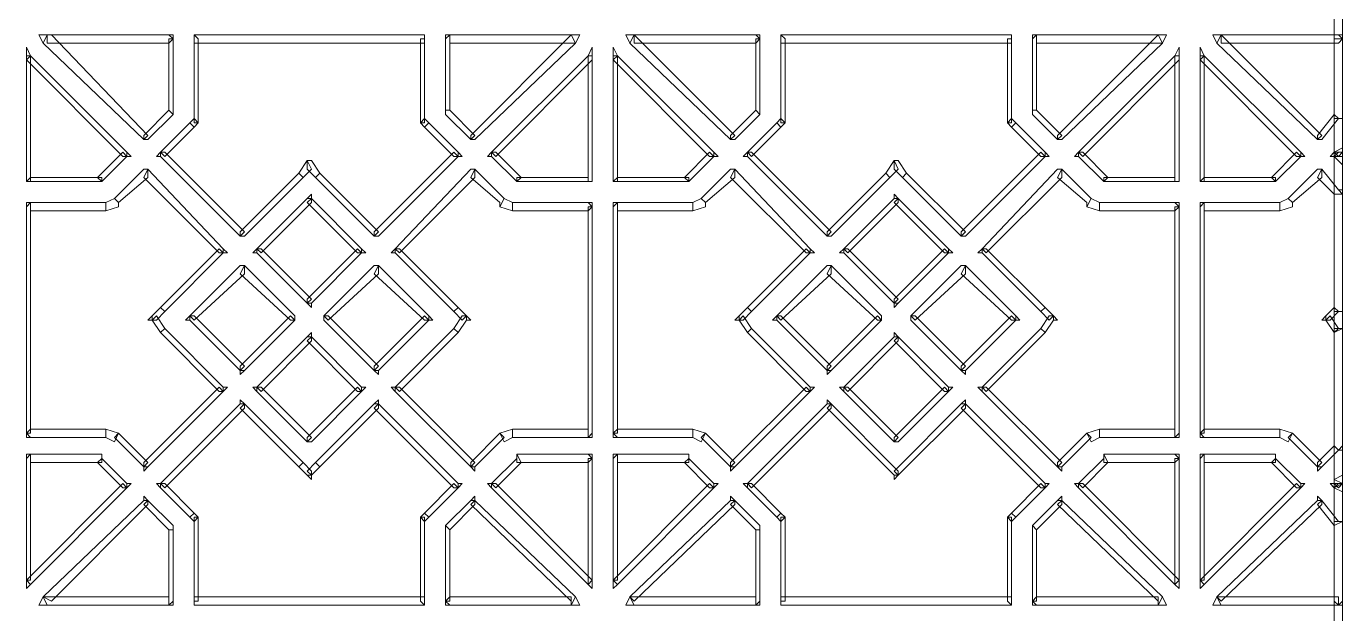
# Model space of a CAD drawing. Extents: x -66030 to 95157, y -13132 to 45879.
# Drawn here: x 79899 to 81125, y 40374 to 40921 of the extents above; entities that cross this region are included whole.
import ezdxf

# ---------------------------------------------------------------- set-up
doc = ezdxf.new("R2010")
doc.units = 0
doc.header["$LTSCALE"] = 100
doc.header["$MEASUREMENT"] = 0
doc.layers.get('0').update_dxf_attribs({"linetype": 'CONTINUOUS'})

msp = doc.modelspace()

# ---------------------------------------------------------------- linework, layer by layer
at = {"lineweight": 0}
for points in [[(81121.1, 43670.4), (81117.2, 43670.4), (81117.2, 39319.2), (81125, 39319.2), (81125, 43670.4), (81121.1, 43670.4), (81125, 43670.4), (81125, 43670.4), (81121.1, 43670.4)], [(81121.1, 39475.4), (81125, 39479.3), (81125, 41268.3), (81117.2, 41268.3), (81117.2, 39479.3), (81121.1, 39475.4), (81121.1, 39475.4), (81125, 39475.4), (81125, 39479.3)], [(79918.1, 40912.8), (79914.2, 40905), (80007.9, 40815.2), (80011.8, 40819.1), (79922, 40912.8), (79918.1, 40912.8), (79918.1, 40912.8), (79910.3, 40912.8), (79914.2, 40905)], [(80035.3, 40908.9), (80031.4, 40912.8), (79918.1, 40912.8), (79918.1, 40905), (80031.4, 40905), (80035.3, 40908.9), (80035.3, 40908.9), (80035.3, 40912.8), (80031.4, 40912.8)], [(80035.3, 40838.6), (80035.3, 40842.5), (80035.3, 40908.9), (80031.4, 40908.9), (80031.4, 40842.5), (80035.3, 40838.6), (80035.3, 40838.6), (80035.3, 40838.6), (80035.3, 40842.5)], [(80269.6, 40908.9), (80269.6, 40912.8), (80054.8, 40912.8), (80054.8, 40905), (80269.6, 40905), (80269.6, 40908.9), (80269.6, 40908.9), (80269.6, 40912.8), (80269.6, 40912.8)], [(80054.8, 40912.8), (80054.8, 40908.9), (80054.8, 40830.8), (80058.7, 40830.8), (80058.7, 40908.9), (80054.8, 40912.8), (80054.8, 40912.8), (80054.8, 40912.8), (80054.8, 40908.9)], [(80265.7, 40830.8), (80269.6, 40830.8), (80269.6, 40908.9), (80265.7, 40908.9), (80265.7, 40830.8), (80265.7, 40830.8), (80265.7, 40830.8), (80265.7, 40830.8), (80265.7, 40830.8)], [(80293.1, 40912.8), (80289.2, 40908.9), (80289.2, 40842.5), (80293.1, 40842.5), (80293.1, 40908.9), (80293.1, 40912.8), (80293.1, 40912.8), (80289.2, 40912.8), (80289.2, 40908.9)], [(80410.3, 40905), (80406.3, 40912.8), (80293.1, 40912.8), (80293.1, 40905), (80406.3, 40905), (80410.3, 40905), (80410.3, 40905), (80414.2, 40912.8), (80406.3, 40912.8)], [(80312.6, 40815.2), (80316.5, 40815.2), (80410.3, 40905), (80406.3, 40912.8), (80312.6, 40819.1), (80312.6, 40815.2), (80312.6, 40815.2), (80316.5, 40815.2), (80316.5, 40815.2)], [(80464.9, 40912.8), (80461, 40905), (80554.8, 40815.2), (80558.7, 40819.1), (80464.9, 40912.8), (80464.9, 40912.8), (80464.9, 40912.8), (80457.1, 40912.8), (80461, 40905)], [(80582.1, 40908.9), (80578.2, 40912.8), (80464.9, 40912.8), (80464.9, 40905), (80578.2, 40905), (80582.1, 40908.9), (80582.1, 40908.9), (80582.1, 40912.8), (80578.2, 40912.8)], [(80582.1, 40838.6), (80582.1, 40842.5), (80582.1, 40908.9), (80578.2, 40908.9), (80578.2, 40842.5), (80582.1, 40838.6), (80582.1, 40838.6), (80582.1, 40838.6), (80582.1, 40842.5)], [(80816.5, 40908.9), (80816.5, 40912.8), (80601.6, 40912.8), (80601.6, 40905), (80816.5, 40905), (80816.5, 40908.9), (80816.5, 40908.9), (80816.5, 40912.8), (80816.5, 40912.8)], [(80601.6, 40912.8), (80601.6, 40908.9), (80601.6, 40830.8), (80605.5, 40830.8), (80605.5, 40908.9), (80601.6, 40912.8), (80601.6, 40912.8), (80601.6, 40912.8), (80601.6, 40908.9)], [(80812.6, 40830.8), (80816.5, 40830.8), (80816.5, 40908.9), (80812.6, 40908.9), (80812.6, 40830.8), (80812.6, 40830.8), (80812.6, 40830.8), (80812.6, 40830.8), (80812.6, 40830.8)], [(80839.9, 40912.8), (80836, 40908.9), (80836, 40842.5), (80839.9, 40842.5), (80839.9, 40908.9), (80839.9, 40912.8), (80839.9, 40912.8), (80836, 40912.8), (80836, 40908.9)], [(80957.1, 40905), (80953.2, 40912.8), (80839.9, 40912.8), (80839.9, 40905), (80953.2, 40905), (80957.1, 40905), (80957.1, 40905), (80961, 40912.8), (80953.2, 40912.8)], [(80859.4, 40815.2), (80863.3, 40815.2), (80957.1, 40905), (80953.2, 40912.8), (80859.4, 40819.1), (80859.4, 40815.2), (80859.4, 40815.2), (80863.3, 40815.2), (80863.3, 40815.2)], [(81011.8, 40912.8), (81007.9, 40905), (81101.6, 40815.2), (81105.5, 40819.1), (81011.8, 40912.8), (81011.8, 40912.8), (81011.8, 40912.8), (81004, 40912.8), (81007.9, 40905)], [(81125, 40908.9), (81121.1, 40912.8), (81011.8, 40912.8), (81011.8, 40905), (81121.1, 40905), (81125, 40908.9), (81125, 40908.9), (81125, 40912.8), (81121.1, 40912.8)], [(81121.1, 40834.7), (81125, 40834.7), (81125, 40908.9), (81117.2, 40908.9), (81117.2, 40834.7), (81121.1, 40834.7), (81121.1, 40834.7), (81125, 40834.7), (81125, 40834.7)], [(79902.5, 40893.3), (79898.6, 40893.3), (79898.6, 40776.1), (79902.5, 40776.1), (79902.5, 40893.3), (79902.5, 40893.3), (79902.5, 40893.3), (79898.6, 40901.1), (79898.6, 40893.3)], [(79992.3, 40799.6), (79992.3, 40803.5), (79902.5, 40893.3), (79898.6, 40889.4), (79988.4, 40799.6), (79992.3, 40799.6), (79992.3, 40799.6), (79996.2, 40799.6), (79992.3, 40803.5)], [(80425.9, 40893.3), (80422, 40893.3), (80332.1, 40803.5), (80336, 40799.6), (80425.9, 40889.4), (80425.9, 40893.3), (80425.9, 40893.3), (80425.9, 40901.1), (80422, 40893.3)], [(80422, 40776.1), (80425.9, 40776.1), (80425.9, 40893.3), (80422, 40893.3), (80422, 40776.1), (80422, 40776.1), (80422, 40776.1), (80425.9, 40776.1), (80425.9, 40776.1)], [(80449.3, 40893.3), (80445.4, 40893.3), (80445.4, 40776.1), (80449.3, 40776.1), (80449.3, 40893.3), (80449.3, 40893.3), (80449.3, 40893.3), (80445.4, 40901.1), (80445.4, 40893.3)], [(80539.1, 40799.6), (80539.1, 40803.5), (80449.3, 40893.3), (80445.4, 40889.4), (80535.2, 40799.6), (80539.1, 40799.6), (80539.1, 40799.6), (80543.1, 40799.6), (80539.1, 40803.5)], [(80972.7, 40893.3), (80968.8, 40893.3), (80879, 40803.5), (80882.9, 40799.6), (80972.7, 40889.4), (80972.7, 40893.3), (80972.7, 40893.3), (80972.7, 40901.1), (80968.8, 40893.3)], [(80968.8, 40776.1), (80972.7, 40776.1), (80972.7, 40893.3), (80968.8, 40893.3), (80968.8, 40776.1), (80968.8, 40776.1), (80968.8, 40776.1), (80972.7, 40776.1), (80972.7, 40776.1)], [(80996.1, 40893.3), (80992.2, 40893.3), (80992.2, 40776.1), (80996.1, 40776.1), (80996.1, 40893.3), (80996.1, 40893.3), (80996.1, 40893.3), (80992.2, 40901.1), (80992.2, 40893.3)], [(81086, 40799.6), (81086, 40803.5), (80996.1, 40893.3), (80992.2, 40889.4), (81082.1, 40799.6), (81086, 40799.6), (81086, 40799.6), (81089.9, 40799.6), (81086, 40803.5)], [(80007.9, 40815.2), (80011.8, 40815.2), (80035.3, 40838.6), (80031.4, 40842.5), (80007.9, 40819.1), (80007.9, 40815.2), (80007.9, 40815.2), (80007.9, 40815.2), (80011.8, 40815.2)], [(80289.2, 40842.5), (80289.2, 40838.6), (80312.6, 40815.2), (80316.5, 40819.1), (80293.1, 40842.5), (80289.2, 40842.5), (80289.2, 40842.5), (80289.2, 40838.6), (80289.2, 40838.6)], [(80554.8, 40815.2), (80558.7, 40815.2), (80582.1, 40838.6), (80578.2, 40842.5), (80554.8, 40819.1), (80554.8, 40815.2), (80554.8, 40815.2), (80554.8, 40815.2), (80558.7, 40815.2)], [(80836, 40842.5), (80836, 40838.6), (80859.4, 40815.2), (80863.3, 40819.1), (80839.9, 40842.5), (80836, 40842.5), (80836, 40842.5), (80836, 40838.6), (80836, 40838.6)], [(80054.8, 40826.9), (80050.9, 40830.8), (80023.6, 40803.5), (80027.5, 40799.6), (80054.8, 40826.9), (80054.8, 40826.9), (80050.9, 40830.8), (80050.9, 40830.8), (80050.9, 40830.8)], [(80058.7, 40830.8), (80054.8, 40834.7), (80050.9, 40830.8), (80054.8, 40826.9), (80058.7, 40830.8), (80058.7, 40830.8), (80058.7, 40830.8), (80058.7, 40830.8), (80058.7, 40830.8)], [(80269.6, 40826.9), (80273.5, 40830.8), (80269.6, 40834.7), (80265.7, 40830.8), (80269.6, 40826.9), (80269.6, 40826.9), (80273.5, 40830.8), (80273.5, 40830.8), (80273.5, 40830.8)], [(80300.9, 40799.6), (80300.9, 40803.5), (80273.5, 40830.8), (80269.6, 40826.9), (80297, 40799.6), (80300.9, 40799.6), (80300.9, 40799.6), (80304.8, 40799.6), (80300.9, 40803.5)], [(80601.6, 40826.9), (80597.7, 40830.8), (80570.4, 40803.5), (80574.3, 40799.6), (80601.6, 40826.9), (80601.6, 40826.9), (80597.7, 40830.8), (80597.7, 40830.8), (80597.7, 40830.8)], [(80605.5, 40830.8), (80601.6, 40834.7), (80597.7, 40830.8), (80601.6, 40826.9), (80605.5, 40830.8), (80605.5, 40830.8), (80605.5, 40830.8), (80605.5, 40830.8), (80605.5, 40830.8)], [(80816.5, 40826.9), (80820.4, 40830.8), (80816.5, 40834.7), (80812.6, 40830.8), (80816.5, 40826.9), (80816.5, 40826.9), (80820.4, 40830.8), (80820.4, 40830.8), (80820.4, 40830.8)], [(80847.7, 40799.6), (80847.7, 40803.5), (80820.4, 40830.8), (80816.5, 40826.9), (80843.8, 40799.6), (80847.7, 40799.6), (80847.7, 40799.6), (80851.6, 40799.6), (80847.7, 40803.5)], [(81101.6, 40815.2), (81105.5, 40815.2), (81121.1, 40834.7), (81117.2, 40838.6), (81101.6, 40819.1), (81101.6, 40815.2), (81101.6, 40815.2), (81101.6, 40815.2), (81105.5, 40815.2)], [(81125, 40803.5), (81117.2, 40803.5), (81117.2, 40803.5), (81121.1, 40799.6), (81121.1, 40799.6), (81125, 40803.5), (81125, 40803.5), (81125, 40807.4), (81117.2, 40803.5)], [(79968.9, 40776.1), (79968.9, 40776.1), (79992.3, 40799.6), (79988.4, 40803.5), (79965, 40780), (79968.9, 40776.1), (79968.9, 40776.1), (79968.9, 40776.1), (79968.9, 40776.1)], [(80023.6, 40803.5), (80023.6, 40799.6), (80097.8, 40725.3), (80101.7, 40729.2), (80027.5, 40803.5), (80023.6, 40803.5), (80023.6, 40803.5), (80019.7, 40799.6), (80023.6, 40799.6)], [(80152.5, 40783.9), (80156.4, 40780), (80164.2, 40787.8), (80160.3, 40795.6), (80152.5, 40783.9), (80152.5, 40783.9), (80156.4, 40780), (80156.4, 40780), (80156.4, 40780)], [(80160.3, 40795.6), (80160.3, 40787.8), (80168.1, 40780), (80172, 40783.9), (80164.2, 40795.6), (80160.3, 40795.6), (80164.2, 40795.6), (80164.2, 40795.6), (80160.3, 40795.6)], [(80222.8, 40725.3), (80226.7, 40725.3), (80300.9, 40799.6), (80297, 40803.5), (80222.8, 40729.2), (80222.8, 40725.3), (80222.8, 40725.3), (80226.7, 40725.3), (80226.7, 40725.3)], [(80332.1, 40803.5), (80332.1, 40799.6), (80355.6, 40776.1), (80359.5, 40780), (80336, 40803.5), (80332.1, 40803.5), (80332.1, 40803.5), (80328.2, 40799.6), (80332.1, 40799.6)], [(80515.7, 40776.1), (80515.7, 40776.1), (80539.1, 40799.6), (80535.2, 40803.5), (80511.8, 40780), (80515.7, 40776.1), (80515.7, 40776.1), (80515.7, 40776.1), (80515.7, 40776.1)], [(80570.4, 40803.5), (80570.4, 40799.6), (80644.6, 40725.3), (80648.5, 40729.2), (80574.3, 40803.5), (80570.4, 40803.5), (80570.4, 40803.5), (80566.5, 40799.6), (80570.4, 40799.6)], [(80699.3, 40783.9), (80703.2, 40780), (80711, 40787.8), (80707.1, 40795.6), (80699.3, 40783.9), (80699.3, 40783.9), (80703.2, 40780), (80703.2, 40780), (80703.2, 40780)], [(80707.1, 40795.6), (80707.1, 40787.8), (80714.9, 40780), (80718.8, 40783.9), (80711, 40795.6), (80707.1, 40795.6), (80711, 40795.6), (80707.1, 40795.6), (80707.1, 40795.6)], [(80769.6, 40725.3), (80773.5, 40725.3), (80847.7, 40799.6), (80843.8, 40803.5), (80769.6, 40729.2), (80769.6, 40725.3), (80769.6, 40725.3), (80773.5, 40725.3), (80773.5, 40725.3)], [(80879, 40803.5), (80879, 40799.6), (80902.4, 40776.1), (80906.3, 40780), (80882.9, 40803.5), (80879, 40803.5), (80879, 40803.5), (80875.1, 40799.6), (80879, 40799.6)], [(81062.5, 40776.1), (81062.5, 40776.1), (81086, 40799.6), (81082.1, 40803.5), (81058.6, 40780), (81062.5, 40776.1), (81062.5, 40776.1), (81062.5, 40776.1), (81062.5, 40776.1)], [(81117.2, 40803.5), (81117.2, 40799.6), (81117.2, 40799.6), (81121.1, 40803.5), (81121.1, 40803.5), (81117.2, 40803.5), (81117.2, 40803.5), (81113.3, 40799.6), (81117.2, 40799.6)], [(81117.2, 40799.6), (81125, 40799.6), (81125, 40803.5), (81117.2, 40803.5), (81117.2, 40799.6), (81117.2, 40799.6), (81117.2, 40799.6), (81125, 40791.7), (81125, 40799.6)], [(80011.8, 40787.8), (80007.9, 40787.8), (79980.6, 40760.5), (79984.5, 40756.6), (80011.8, 40780), (80011.8, 40787.8), (80011.8, 40787.8), (80007.9, 40787.8), (80007.9, 40787.8)], [(80082.1, 40709.7), (80082.1, 40713.6), (80011.8, 40787.8), (80007.9, 40780), (80078.2, 40709.7), (80082.1, 40709.7), (80082.1, 40709.7), (80086.1, 40709.7), (80082.1, 40713.6)], [(80097.8, 40725.3), (80101.7, 40725.3), (80156.4, 40780), (80152.5, 40783.9), (80097.8, 40729.2), (80097.8, 40725.3), (80097.8, 40725.3), (80097.8, 40725.3), (80101.7, 40725.3)], [(80172, 40783.9), (80168.1, 40780), (80222.8, 40725.3), (80226.7, 40729.2), (80172, 40783.9), (80172, 40783.9), (80168.1, 40780), (80168.1, 40780), (80168.1, 40780)], [(80316.5, 40787.8), (80312.6, 40787.8), (80242.3, 40713.6), (80246.2, 40709.7), (80316.5, 40780), (80316.5, 40787.8), (80316.5, 40787.8), (80316.5, 40787.8), (80312.6, 40787.8)], [(80339.9, 40752.7), (80343.8, 40760.5), (80316.5, 40787.8), (80312.6, 40780), (80339.9, 40756.6), (80339.9, 40752.7), (80339.9, 40756.6), (80339.9, 40752.7), (80339.9, 40752.7)], [(80558.7, 40787.8), (80554.8, 40787.8), (80527.4, 40760.5), (80531.3, 40756.6), (80558.7, 40780), (80558.7, 40787.8), (80558.7, 40787.8), (80554.8, 40787.8), (80554.8, 40787.8)], [(80629, 40709.7), (80629, 40713.6), (80558.7, 40787.8), (80554.8, 40780), (80625.1, 40709.7), (80629, 40709.7), (80629, 40709.7), (80632.9, 40709.7), (80629, 40713.6)], [(80644.6, 40725.3), (80648.5, 40725.3), (80703.2, 40780), (80699.3, 40783.9), (80644.6, 40729.2), (80644.6, 40725.3), (80644.6, 40725.3), (80644.6, 40725.3), (80648.5, 40725.3)], [(80718.8, 40783.9), (80714.9, 40780), (80769.6, 40725.3), (80773.5, 40729.2), (80718.8, 40783.9), (80718.8, 40783.9), (80714.9, 40780), (80714.9, 40780), (80714.9, 40780)], [(80863.3, 40787.8), (80859.4, 40787.8), (80789.1, 40713.6), (80793, 40709.7), (80863.3, 40780), (80863.3, 40787.8), (80863.3, 40787.8), (80863.3, 40787.8), (80859.4, 40787.8)], [(80886.8, 40752.7), (80890.7, 40760.5), (80863.3, 40787.8), (80859.4, 40780), (80886.8, 40756.6), (80886.8, 40752.7), (80886.8, 40756.6), (80886.8, 40752.7), (80886.8, 40752.7)], [(81105.5, 40787.8), (81101.6, 40787.8), (81074.3, 40760.5), (81078.2, 40756.6), (81105.5, 40780), (81105.5, 40787.8), (81105.5, 40787.8), (81101.6, 40787.8), (81101.6, 40787.8)], [(81125, 40764.4), (81121.1, 40768.3), (81105.5, 40787.8), (81101.6, 40780), (81117.2, 40764.4), (81125, 40764.4), (81125, 40764.4), (81125, 40768.3), (81121.1, 40768.3)], [(79898.6, 40776.1), (79902.5, 40776.1), (79968.9, 40776.1), (79968.9, 40780), (79902.5, 40780), (79898.6, 40776.1), (79898.6, 40776.1), (79898.6, 40776.1), (79902.5, 40776.1)], [(80355.6, 40776.1), (80355.6, 40776.1), (80422, 40776.1), (80422, 40780), (80355.6, 40780), (80355.6, 40776.1), (80355.6, 40776.1), (80355.6, 40776.1), (80355.6, 40776.1)], [(80445.4, 40776.1), (80449.3, 40776.1), (80515.7, 40776.1), (80515.7, 40780), (80449.3, 40780), (80445.4, 40776.1), (80445.4, 40776.1), (80445.4, 40776.1), (80449.3, 40776.1)], [(80902.4, 40776.1), (80902.4, 40776.1), (80968.8, 40776.1), (80968.8, 40780), (80902.4, 40780), (80902.4, 40776.1), (80902.4, 40776.1), (80902.4, 40776.1), (80902.4, 40776.1)], [(80992.2, 40776.1), (80996.1, 40776.1), (81062.5, 40776.1), (81062.5, 40780), (80996.1, 40780), (80992.2, 40776.1), (80992.2, 40776.1), (80992.2, 40776.1), (80996.1, 40776.1)], [(79902.5, 40756.6), (79898.6, 40752.7), (79898.6, 40541.8), (79902.5, 40541.8), (79902.5, 40752.7), (79902.5, 40756.6), (79902.5, 40756.6), (79898.6, 40756.6), (79898.6, 40752.7)], [(79972.8, 40748.8), (79972.8, 40756.6), (79902.5, 40756.6), (79902.5, 40748.8), (79972.8, 40748.8), (79972.8, 40748.8), (79972.8, 40748.8), (79972.8, 40748.8), (79972.8, 40748.8)], [(79984.5, 40756.6), (79980.6, 40760.5), (79972.8, 40756.6), (79972.8, 40748.8), (79984.5, 40752.7), (79984.5, 40756.6), (79984.5, 40752.7), (79984.5, 40752.7), (79984.5, 40756.6)], [(80164.2, 40760.5), (80160.3, 40760.5), (80113.4, 40713.6), (80117.3, 40709.7), (80164.2, 40756.6), (80164.2, 40760.5), (80164.2, 40760.5), (80164.2, 40764.4), (80160.3, 40760.5)], [(80211, 40709.7), (80211, 40713.6), (80164.2, 40760.5), (80160.3, 40756.6), (80207.1, 40709.7), (80211, 40709.7), (80211, 40709.7), (80215, 40709.7), (80211, 40713.6)], [(80351.7, 40748.8), (80351.7, 40756.6), (80343.8, 40760.5), (80339.9, 40752.7), (80351.7, 40748.8), (80351.7, 40748.8), (80351.7, 40748.8), (80351.7, 40748.8), (80351.7, 40748.8)], [(80425.9, 40752.7), (80422, 40756.6), (80351.7, 40756.6), (80351.7, 40748.8), (80422, 40748.8), (80425.9, 40752.7), (80425.9, 40752.7), (80425.9, 40756.6), (80422, 40756.6)], [(80449.3, 40756.6), (80445.4, 40752.7), (80445.4, 40541.8), (80449.3, 40541.8), (80449.3, 40752.7), (80449.3, 40756.6), (80449.3, 40756.6), (80445.4, 40756.6), (80445.4, 40752.7)], [(80519.6, 40748.8), (80519.6, 40756.6), (80449.3, 40756.6), (80449.3, 40748.8), (80519.6, 40748.8), (80519.6, 40748.8), (80519.6, 40748.8), (80519.6, 40748.8), (80519.6, 40748.8)], [(80531.3, 40756.6), (80527.4, 40760.5), (80519.6, 40756.6), (80519.6, 40748.8), (80531.3, 40752.7), (80531.3, 40756.6), (80531.3, 40752.7), (80531.3, 40752.7), (80531.3, 40756.6)], [(80711, 40760.5), (80707.1, 40760.5), (80660.2, 40713.6), (80664.1, 40709.7), (80711, 40756.6), (80711, 40760.5), (80711, 40760.5), (80707.1, 40764.4), (80707.1, 40760.5)], [(80757.9, 40709.7), (80757.9, 40713.6), (80711, 40760.5), (80707.1, 40756.6), (80754, 40709.7), (80757.9, 40709.7), (80757.9, 40709.7), (80761.8, 40709.7), (80757.9, 40713.6)], [(80898.5, 40748.8), (80898.5, 40756.6), (80890.7, 40760.5), (80886.8, 40752.7), (80898.5, 40748.8), (80898.5, 40748.8), (80898.5, 40748.8), (80898.5, 40748.8), (80898.5, 40748.8)], [(80972.7, 40752.7), (80968.8, 40756.6), (80898.5, 40756.6), (80898.5, 40748.8), (80968.8, 40748.8), (80972.7, 40752.7), (80972.7, 40752.7), (80972.7, 40756.6), (80968.8, 40756.6)], [(80996.1, 40756.6), (80992.2, 40752.7), (80992.2, 40541.8), (80996.1, 40541.8), (80996.1, 40752.7), (80996.1, 40756.6), (80996.1, 40756.6), (80992.2, 40756.6), (80992.2, 40752.7)], [(81066.5, 40748.8), (81066.5, 40756.6), (80996.1, 40756.6), (80996.1, 40748.8), (81066.5, 40748.8), (81066.5, 40748.8), (81066.5, 40748.8), (81066.5, 40748.8), (81066.5, 40748.8)], [(81078.2, 40756.6), (81074.3, 40760.5), (81066.5, 40756.6), (81066.5, 40748.8), (81078.2, 40752.7), (81078.2, 40756.6), (81078.2, 40752.7), (81078.2, 40752.7), (81078.2, 40756.6)], [(81121.1, 40655), (81125, 40655), (81125, 40764.4), (81117.2, 40764.4), (81117.2, 40655), (81121.1, 40655), (81121.1, 40655), (81125, 40655), (81125, 40655)], [(80422, 40537.9), (80425.9, 40541.8), (80425.9, 40752.7), (80422, 40752.7), (80422, 40541.8), (80422, 40537.9), (80422, 40537.9), (80425.9, 40537.9), (80425.9, 40541.8)], [(80968.8, 40537.9), (80972.7, 40541.8), (80972.7, 40752.7), (80968.8, 40752.7), (80968.8, 40541.8), (80968.8, 40537.9), (80968.8, 40537.9), (80972.7, 40537.9), (80972.7, 40541.8)], [(80023.6, 40658.9), (80027.5, 40655), (80082.1, 40709.7), (80078.2, 40713.6), (80023.6, 40658.9), (80023.6, 40658.9), (80027.5, 40655), (80027.5, 40655), (80027.5, 40655)], [(80113.4, 40713.6), (80113.4, 40709.7), (80160.3, 40662.8), (80164.2, 40666.7), (80117.3, 40713.6), (80113.4, 40713.6), (80113.4, 40713.6), (80109.5, 40709.7), (80113.4, 40709.7)], [(80160.3, 40662.8), (80164.2, 40662.8), (80211, 40709.7), (80207.1, 40713.6), (80160.3, 40666.7), (80160.3, 40662.8), (80160.3, 40662.8), (80164.2, 40658.9), (80164.2, 40662.8)], [(80242.3, 40713.6), (80242.3, 40709.7), (80297, 40655), (80300.9, 40658.9), (80246.2, 40713.6), (80242.3, 40713.6), (80242.3, 40713.6), (80238.4, 40709.7), (80242.3, 40709.7)], [(80570.4, 40658.9), (80574.3, 40655), (80629, 40709.7), (80625.1, 40713.6), (80570.4, 40658.9), (80570.4, 40658.9), (80574.3, 40655), (80574.3, 40655), (80574.3, 40655)], [(80660.2, 40713.6), (80660.2, 40709.7), (80707.1, 40662.8), (80711, 40666.7), (80664.1, 40713.6), (80660.2, 40713.6), (80660.2, 40713.6), (80656.3, 40709.7), (80660.2, 40709.7)], [(80707.1, 40662.8), (80711, 40662.8), (80757.9, 40709.7), (80754, 40713.6), (80707.1, 40666.7), (80707.1, 40662.8), (80707.1, 40662.8), (80707.1, 40658.9), (80711, 40662.8)], [(80789.1, 40713.6), (80789.1, 40709.7), (80843.8, 40655), (80847.7, 40658.9), (80793, 40713.6), (80789.1, 40713.6), (80789.1, 40713.6), (80785.2, 40709.7), (80789.1, 40709.7)], [(80101.7, 40698), (80097.8, 40698), (80050.9, 40651.1), (80054.8, 40647.2), (80101.7, 40690.2), (80101.7, 40698), (80101.7, 40698), (80097.8, 40698), (80097.8, 40698)], [(80148.6, 40647.2), (80148.6, 40651.1), (80101.7, 40698), (80097.8, 40690.2), (80144.6, 40647.2), (80148.6, 40647.2), (80148.6, 40647.2), (80148.6, 40647.2), (80148.6, 40651.1)], [(80226.7, 40698), (80222.8, 40698), (80175.9, 40651.1), (80179.8, 40647.2), (80226.7, 40690.2), (80226.7, 40698), (80226.7, 40698), (80226.7, 40698), (80222.8, 40698)], [(80273.5, 40647.2), (80273.5, 40651.1), (80226.7, 40698), (80222.8, 40690.2), (80269.6, 40647.2), (80273.5, 40647.2), (80273.5, 40647.2), (80277.4, 40647.2), (80273.5, 40651.1)], [(80648.5, 40698), (80644.6, 40698), (80597.7, 40651.1), (80601.6, 40647.2), (80648.5, 40690.2), (80648.5, 40698), (80648.5, 40698), (80644.6, 40698), (80644.6, 40698)], [(80695.4, 40647.2), (80695.4, 40651.1), (80648.5, 40698), (80644.6, 40690.2), (80691.5, 40647.2), (80695.4, 40647.2), (80695.4, 40647.2), (80695.4, 40647.2), (80695.4, 40651.1)], [(80773.5, 40698), (80769.6, 40698), (80722.7, 40651.1), (80726.6, 40647.2), (80773.5, 40690.2), (80773.5, 40698), (80773.5, 40698), (80773.5, 40698), (80769.6, 40698)], [(80820.4, 40647.2), (80820.4, 40651.1), (80773.5, 40698), (80769.6, 40690.2), (80816.5, 40647.2), (80820.4, 40647.2), (80820.4, 40647.2), (80824.3, 40647.2), (80820.4, 40651.1)], [(80015.7, 40647.2), (80019.7, 40647.2), (80027.5, 40655), (80023.6, 40658.9), (80015.7, 40651.1), (80015.7, 40647.2), (80015.7, 40651.1), (80011.8, 40647.2), (80015.7, 40647.2)], [(80300.9, 40658.9), (80297, 40655), (80304.8, 40647.2), (80308.7, 40651.1), (80300.9, 40658.9), (80300.9, 40658.9), (80297, 40655), (80297, 40655), (80297, 40655)], [(80562.6, 40647.2), (80566.5, 40647.2), (80574.3, 40655), (80570.4, 40658.9), (80562.6, 40651.1), (80562.6, 40647.2), (80562.6, 40651.1), (80558.7, 40647.2), (80562.6, 40647.2)], [(80847.7, 40658.9), (80843.8, 40655), (80851.6, 40647.2), (80855.5, 40651.1), (80847.7, 40658.9), (80847.7, 40658.9), (80843.8, 40655), (80843.8, 40655), (80843.8, 40655)], [(81109.4, 40647.2), (81113.3, 40647.2), (81121.1, 40655), (81117.2, 40658.9), (81109.4, 40651.1), (81109.4, 40647.2), (81109.4, 40651.1), (81105.5, 40647.2), (81109.4, 40647.2)], [(80023.6, 40635.5), (80027.5, 40639.4), (80019.7, 40651.1), (80015.7, 40647.2), (80023.6, 40635.5), (80023.6, 40635.5), (80027.5, 40639.4), (80027.5, 40639.4), (80027.5, 40639.4)], [(80050.9, 40651.1), (80050.9, 40647.2), (80097.8, 40600.3), (80101.7, 40604.3), (80054.8, 40651.1), (80050.9, 40651.1), (80050.9, 40651.1), (80047, 40647.2), (80050.9, 40647.2)], [(80097.8, 40600.3), (80101.7, 40600.3), (80148.6, 40647.2), (80144.6, 40651.1), (80097.8, 40604.3), (80097.8, 40600.3), (80097.8, 40600.3), (80097.8, 40596.4), (80101.7, 40600.3)], [(80175.9, 40651.1), (80175.9, 40647.2), (80222.8, 40600.3), (80226.7, 40604.3), (80179.8, 40651.1), (80175.9, 40651.1), (80175.9, 40651.1), (80175.9, 40647.2), (80175.9, 40647.2)], [(80222.8, 40600.3), (80226.7, 40600.3), (80273.5, 40647.2), (80269.6, 40651.1), (80222.8, 40604.3), (80222.8, 40600.3), (80222.8, 40600.3), (80226.7, 40596.4), (80226.7, 40600.3)], [(80308.7, 40651.1), (80304.8, 40651.1), (80297, 40639.4), (80300.9, 40635.5), (80308.7, 40647.2), (80308.7, 40651.1), (80308.7, 40647.2), (80312.6, 40647.2), (80308.7, 40651.1)], [(80570.4, 40635.5), (80574.3, 40639.4), (80566.5, 40651.1), (80562.6, 40647.2), (80570.4, 40635.5), (80570.4, 40635.5), (80574.3, 40639.4), (80574.3, 40639.4), (80574.3, 40639.4)], [(80597.7, 40651.1), (80597.7, 40647.2), (80644.6, 40600.3), (80648.5, 40604.3), (80601.6, 40651.1), (80597.7, 40651.1), (80597.7, 40651.1), (80593.8, 40647.2), (80597.7, 40647.2)], [(80644.6, 40600.3), (80648.5, 40600.3), (80695.4, 40647.2), (80691.5, 40651.1), (80644.6, 40604.3), (80644.6, 40600.3), (80644.6, 40600.3), (80644.6, 40596.4), (80648.5, 40600.3)], [(80722.7, 40651.1), (80722.7, 40647.2), (80769.6, 40600.3), (80773.5, 40604.3), (80726.6, 40651.1), (80722.7, 40651.1), (80722.7, 40651.1), (80722.7, 40647.2), (80722.7, 40647.2)], [(80769.6, 40600.3), (80773.5, 40600.3), (80820.4, 40647.2), (80816.5, 40651.1), (80769.6, 40604.3), (80769.6, 40600.3), (80769.6, 40600.3), (80773.5, 40596.4), (80773.5, 40600.3)], [(80855.5, 40651.1), (80851.6, 40651.1), (80843.8, 40639.4), (80847.7, 40635.5), (80855.5, 40647.2), (80855.5, 40651.1), (80855.5, 40647.2), (80859.4, 40647.2), (80855.5, 40651.1)], [(81117.2, 40635.5), (81121.1, 40639.4), (81113.3, 40651.1), (81109.4, 40647.2), (81117.2, 40635.5), (81117.2, 40635.5), (81121.1, 40639.4), (81121.1, 40639.4), (81121.1, 40639.4)], [(80082.1, 40580.8), (80082.1, 40584.7), (80027.5, 40639.4), (80023.6, 40635.5), (80078.2, 40580.8), (80082.1, 40580.8), (80082.1, 40580.8), (80086.1, 40584.7), (80082.1, 40584.7)], [(80164.2, 40631.6), (80160.3, 40631.6), (80113.4, 40584.7), (80117.3, 40580.8), (80164.2, 40627.7), (80164.2, 40631.6), (80164.2, 40631.6), (80164.2, 40635.5), (80160.3, 40631.6)], [(80300.9, 40635.5), (80297, 40639.4), (80242.3, 40584.7), (80246.2, 40580.8), (80300.9, 40635.5), (80300.9, 40635.5), (80297, 40639.4), (80297, 40639.4), (80297, 40639.4)], [(80629, 40580.8), (80629, 40584.7), (80574.3, 40639.4), (80570.4, 40635.5), (80625.1, 40580.8), (80629, 40580.8), (80629, 40580.8), (80632.9, 40584.7), (80629, 40584.7)], [(80711, 40631.6), (80707.1, 40631.6), (80660.2, 40584.7), (80664.1, 40580.8), (80711, 40627.7), (80711, 40631.6), (80711, 40631.6), (80707.1, 40635.5), (80707.1, 40631.6)], [(80847.7, 40635.5), (80843.8, 40639.4), (80789.1, 40584.7), (80793, 40580.8), (80847.7, 40635.5), (80847.7, 40635.5), (80843.8, 40639.4), (80843.8, 40639.4), (80843.8, 40639.4)], [(81125, 40639.4), (81121.1, 40639.4), (81121.1, 40639.4), (81117.2, 40635.5), (81117.2, 40635.5), (81125, 40639.4), (81125, 40639.4), (81125, 40639.4), (81121.1, 40639.4)], [(81121.1, 40526.1), (81125, 40530), (81125, 40639.4), (81117.2, 40639.4), (81117.2, 40530), (81121.1, 40526.1), (81121.1, 40526.1), (81125, 40526.1), (81125, 40530)], [(80211, 40580.8), (80211, 40584.7), (80164.2, 40631.6), (80160.3, 40627.7), (80207.1, 40580.8), (80211, 40580.8), (80211, 40580.8), (80215, 40584.7), (80211, 40584.7)], [(80757.9, 40580.8), (80757.9, 40584.7), (80711, 40631.6), (80707.1, 40627.7), (80754, 40580.8), (80757.9, 40580.8), (80757.9, 40580.8), (80761.8, 40584.7), (80757.9, 40584.7)], [(80007.9, 40510.5), (80011.8, 40510.5), (80082.1, 40580.8), (80078.2, 40584.7), (80007.9, 40514.4), (80007.9, 40510.5), (80007.9, 40510.5), (80007.9, 40506.6), (80011.8, 40510.5)], [(80113.4, 40584.7), (80113.4, 40580.8), (80160.3, 40533.9), (80164.2, 40537.9), (80117.3, 40584.7), (80113.4, 40584.7), (80113.4, 40584.7), (80109.5, 40584.7), (80113.4, 40580.8)], [(80160.3, 40533.9), (80164.2, 40533.9), (80211, 40580.8), (80207.1, 40584.7), (80160.3, 40537.9), (80160.3, 40533.9), (80160.3, 40533.9), (80164.2, 40533.9), (80164.2, 40533.9)], [(80242.3, 40584.7), (80242.3, 40580.8), (80312.6, 40510.5), (80316.5, 40514.4), (80246.2, 40584.7), (80242.3, 40584.7), (80242.3, 40584.7), (80238.4, 40584.7), (80242.3, 40580.8)], [(80554.8, 40510.5), (80558.7, 40510.5), (80629, 40580.8), (80625.1, 40584.7), (80554.8, 40514.4), (80554.8, 40510.5), (80554.8, 40510.5), (80554.8, 40506.6), (80558.7, 40510.5)], [(80660.2, 40584.7), (80660.2, 40580.8), (80707.1, 40533.9), (80711, 40537.9), (80664.1, 40584.7), (80660.2, 40584.7), (80660.2, 40584.7), (80656.3, 40584.7), (80660.2, 40580.8)], [(80707.1, 40533.9), (80711, 40533.9), (80757.9, 40580.8), (80754, 40584.7), (80707.1, 40537.9), (80707.1, 40533.9), (80707.1, 40533.9), (80707.1, 40533.9), (80711, 40533.9)], [(80789.1, 40584.7), (80789.1, 40580.8), (80859.4, 40510.5), (80863.3, 40514.4), (80793, 40584.7), (80789.1, 40584.7), (80789.1, 40584.7), (80785.2, 40584.7), (80789.1, 40580.8)], [(80101.7, 40569.1), (80097.8, 40569.1), (80023.6, 40494.9), (80027.5, 40491), (80101.7, 40565.2), (80101.7, 40569.1), (80101.7, 40569.1), (80097.8, 40573), (80097.8, 40569.1)], [(80226.7, 40569.1), (80222.8, 40569.1), (80168.1, 40514.4), (80172, 40510.5), (80226.7, 40565.2), (80226.7, 40569.1), (80226.7, 40569.1), (80226.7, 40573), (80222.8, 40569.1)], [(80648.5, 40569.1), (80644.6, 40569.1), (80570.4, 40494.9), (80574.3, 40491), (80648.5, 40565.2), (80648.5, 40569.1), (80648.5, 40569.1), (80644.6, 40573), (80644.6, 40569.1)], [(80773.5, 40569.1), (80769.6, 40569.1), (80707.1, 40506.6), (80711, 40502.7), (80773.5, 40565.2), (80773.5, 40569.1), (80773.5, 40569.1), (80773.5, 40573), (80769.6, 40569.1)], [(80152.5, 40510.5), (80156.4, 40514.4), (80101.7, 40569.1), (80097.8, 40565.2), (80152.5, 40510.5), (80152.5, 40510.5), (80156.4, 40514.4), (80156.4, 40514.4), (80156.4, 40514.4)], [(80300.9, 40491), (80300.9, 40494.9), (80226.7, 40569.1), (80222.8, 40565.2), (80297, 40491), (80300.9, 40491), (80300.9, 40491), (80304.8, 40494.9), (80300.9, 40494.9)], [(80711, 40502.7), (80711, 40506.6), (80648.5, 40569.1), (80644.6, 40565.2), (80707.1, 40502.7), (80711, 40502.7), (80707.1, 40502.7), (80707.1, 40498.8), (80711, 40502.7)], [(80847.7, 40491), (80847.7, 40494.9), (80773.5, 40569.1), (80769.6, 40565.2), (80843.8, 40491), (80847.7, 40491), (80847.7, 40491), (80851.6, 40494.9), (80847.7, 40494.9)], [(79898.6, 40541.8), (79902.5, 40537.9), (79972.8, 40537.9), (79972.8, 40545.7), (79902.5, 40545.7), (79898.6, 40541.8), (79898.6, 40541.8), (79898.6, 40537.9), (79902.5, 40537.9)], [(79972.8, 40545.7), (79972.8, 40537.9), (79980.6, 40533.9), (79984.5, 40541.8), (79972.8, 40545.7), (79972.8, 40545.7), (79972.8, 40545.7), (79972.8, 40545.7), (79972.8, 40545.7)], [(79984.5, 40541.8), (79980.6, 40537.9), (80007.9, 40510.5), (80011.8, 40514.4), (79984.5, 40541.8), (79984.5, 40541.8), (79984.5, 40541.8), (79984.5, 40541.8), (79984.5, 40541.8)], [(80312.6, 40510.5), (80316.5, 40510.5), (80343.8, 40537.9), (80339.9, 40541.8), (80312.6, 40514.4), (80312.6, 40510.5), (80312.6, 40510.5), (80316.5, 40506.6), (80316.5, 40510.5)], [(80339.9, 40541.8), (80343.8, 40533.9), (80351.7, 40537.9), (80351.7, 40545.7), (80339.9, 40541.8), (80339.9, 40541.8), (80339.9, 40541.8), (80339.9, 40541.8), (80339.9, 40541.8)], [(80351.7, 40545.7), (80351.7, 40537.9), (80422, 40537.9), (80422, 40545.7), (80351.7, 40545.7), (80351.7, 40545.7), (80351.7, 40545.7), (80351.7, 40545.7), (80351.7, 40545.7)], [(80445.4, 40541.8), (80449.3, 40537.9), (80519.6, 40537.9), (80519.6, 40545.7), (80449.3, 40545.7), (80445.4, 40541.8), (80445.4, 40541.8), (80445.4, 40537.9), (80449.3, 40537.9)], [(80519.6, 40545.7), (80519.6, 40537.9), (80527.4, 40533.9), (80531.3, 40541.8), (80519.6, 40545.7), (80519.6, 40545.7), (80519.6, 40545.7), (80519.6, 40545.7), (80519.6, 40545.7)], [(80531.3, 40541.8), (80527.4, 40537.9), (80554.8, 40510.5), (80558.7, 40514.4), (80531.3, 40541.8), (80531.3, 40541.8), (80531.3, 40541.8), (80531.3, 40541.8), (80531.3, 40541.8)], [(80859.4, 40510.5), (80863.3, 40510.5), (80890.7, 40537.9), (80886.8, 40541.8), (80859.4, 40514.4), (80859.4, 40510.5), (80859.4, 40510.5), (80863.3, 40506.6), (80863.3, 40510.5)], [(80886.8, 40541.8), (80890.7, 40533.9), (80898.5, 40537.9), (80898.5, 40545.7), (80886.8, 40541.8), (80886.8, 40541.8), (80886.8, 40541.8), (80886.8, 40541.8), (80886.8, 40541.8)], [(80898.5, 40545.7), (80898.5, 40537.9), (80968.8, 40537.9), (80968.8, 40545.7), (80898.5, 40545.7), (80898.5, 40545.7), (80898.5, 40545.7), (80898.5, 40545.7), (80898.5, 40545.7)], [(80992.2, 40541.8), (80996.1, 40537.9), (81066.5, 40537.9), (81066.5, 40545.7), (80996.1, 40545.7), (80992.2, 40541.8), (80992.2, 40541.8), (80992.2, 40537.9), (80996.1, 40537.9)], [(81066.5, 40545.7), (81066.5, 40537.9), (81074.3, 40533.9), (81078.2, 40541.8), (81066.5, 40545.7), (81066.5, 40545.7), (81066.5, 40545.7), (81066.5, 40545.7), (81066.5, 40545.7)], [(81078.2, 40541.8), (81074.3, 40537.9), (81101.6, 40510.5), (81105.5, 40514.4), (81078.2, 40541.8), (81078.2, 40541.8), (81078.2, 40541.8), (81078.2, 40541.8), (81078.2, 40541.8)], [(81101.6, 40510.5), (81105.5, 40510.5), (81121.1, 40526.1), (81117.2, 40530), (81101.6, 40514.4), (81101.6, 40510.5), (81101.6, 40510.5), (81101.6, 40506.6), (81105.5, 40510.5)], [(79902.5, 40522.2), (79898.6, 40518.3), (79898.6, 40405.1), (79902.5, 40405.1), (79902.5, 40518.3), (79902.5, 40522.2), (79902.5, 40522.2), (79898.6, 40522.2), (79898.6, 40518.3)], [(79968.9, 40518.3), (79968.9, 40522.2), (79902.5, 40522.2), (79902.5, 40514.4), (79968.9, 40514.4), (79968.9, 40518.3), (79968.9, 40518.3), (79968.9, 40522.2), (79968.9, 40522.2)], [(79992.3, 40491), (79992.3, 40494.9), (79968.9, 40518.3), (79965, 40514.4), (79988.4, 40491), (79992.3, 40491), (79992.3, 40491), (79996.2, 40494.9), (79992.3, 40494.9)], [(80164.2, 40502.7), (80164.2, 40506.6), (80156.4, 40514.4), (80152.5, 40510.5), (80160.3, 40502.7), (80164.2, 40502.7), (80160.3, 40502.7), (80164.2, 40498.8), (80164.2, 40502.7)], [(80172, 40510.5), (80168.1, 40514.4), (80160.3, 40506.6), (80164.2, 40502.7), (80172, 40510.5), (80172, 40510.5), (80168.1, 40514.4), (80168.1, 40514.4), (80168.1, 40514.4)], [(80355.6, 40522.2), (80355.6, 40518.3), (80332.1, 40494.9), (80336, 40491), (80359.5, 40514.4), (80355.6, 40522.2), (80355.6, 40522.2), (80355.6, 40522.2), (80355.6, 40518.3)], [(80425.9, 40518.3), (80422, 40522.2), (80355.6, 40522.2), (80355.6, 40514.4), (80422, 40514.4), (80425.9, 40518.3), (80425.9, 40518.3), (80425.9, 40522.2), (80422, 40522.2)], [(80422, 40401.1), (80425.9, 40405.1), (80425.9, 40518.3), (80422, 40518.3), (80422, 40405.1), (80422, 40401.1), (80422, 40401.1), (80425.9, 40397.2), (80425.9, 40405.1)], [(80449.3, 40522.2), (80445.4, 40518.3), (80445.4, 40405.1), (80449.3, 40405.1), (80449.3, 40518.3), (80449.3, 40522.2), (80449.3, 40522.2), (80445.4, 40522.2), (80445.4, 40518.3)], [(80515.7, 40518.3), (80515.7, 40522.2), (80449.3, 40522.2), (80449.3, 40514.4), (80515.7, 40514.4), (80515.7, 40518.3), (80515.7, 40518.3), (80515.7, 40522.2), (80515.7, 40522.2)], [(80539.1, 40491), (80539.1, 40494.9), (80515.7, 40518.3), (80511.8, 40514.4), (80535.2, 40491), (80539.1, 40491), (80539.1, 40491), (80543.1, 40494.9), (80539.1, 40494.9)], [(80902.4, 40522.2), (80902.4, 40518.3), (80879, 40494.9), (80882.9, 40491), (80906.3, 40514.4), (80902.4, 40522.2), (80902.4, 40522.2), (80902.4, 40522.2), (80902.4, 40518.3)], [(80972.7, 40518.3), (80968.8, 40522.2), (80902.4, 40522.2), (80902.4, 40514.4), (80968.8, 40514.4), (80972.7, 40518.3), (80972.7, 40518.3), (80972.7, 40522.2), (80968.8, 40522.2)], [(80968.8, 40401.1), (80972.7, 40405.1), (80972.7, 40518.3), (80968.8, 40518.3), (80968.8, 40405.1), (80968.8, 40401.1), (80968.8, 40401.1), (80972.7, 40397.2), (80972.7, 40405.1)], [(80996.1, 40522.2), (80992.2, 40518.3), (80992.2, 40405.1), (80996.1, 40405.1), (80996.1, 40518.3), (80996.1, 40522.2), (80996.1, 40522.2), (80992.2, 40522.2), (80992.2, 40518.3)], [(81062.5, 40518.3), (81062.5, 40522.2), (80996.1, 40522.2), (80996.1, 40514.4), (81062.5, 40514.4), (81062.5, 40518.3), (81062.5, 40518.3), (81062.5, 40522.2), (81062.5, 40522.2)], [(81086, 40491), (81086, 40494.9), (81062.5, 40518.3), (81058.6, 40514.4), (81082.1, 40491), (81086, 40491), (81086, 40491), (81089.9, 40494.9), (81086, 40494.9)], [(81125, 40494.9), (81117.2, 40498.8), (81117.2, 40494.9), (81121.1, 40491), (81121.1, 40491), (81125, 40494.9), (81125, 40494.9), (81125, 40502.7), (81117.2, 40498.8)], [(79898.6, 40405.1), (79902.5, 40401.1), (79992.3, 40491), (79988.4, 40494.9), (79898.6, 40405.1), (79898.6, 40405.1), (79898.6, 40405.1), (79898.6, 40397.2), (79902.5, 40401.1)], [(80023.6, 40494.9), (80023.6, 40491), (80050.9, 40463.6), (80054.8, 40467.5), (80027.5, 40494.9), (80023.6, 40494.9), (80023.6, 40494.9), (80019.7, 40494.9), (80023.6, 40491)], [(80269.6, 40467.5), (80273.5, 40463.6), (80300.9, 40491), (80297, 40494.9), (80269.6, 40467.5), (80269.6, 40467.5), (80273.5, 40463.6), (80273.5, 40463.6), (80273.5, 40463.6)], [(80332.1, 40494.9), (80332.1, 40491), (80422, 40401.1), (80425.9, 40405.1), (80336, 40494.9), (80332.1, 40494.9), (80332.1, 40494.9), (80328.2, 40494.9), (80332.1, 40491)], [(80445.4, 40405.1), (80449.3, 40401.1), (80539.1, 40491), (80535.2, 40494.9), (80445.4, 40405.1), (80445.4, 40405.1), (80445.4, 40405.1), (80445.4, 40397.2), (80449.3, 40401.1)], [(80570.4, 40494.9), (80570.4, 40491), (80597.7, 40463.6), (80601.6, 40467.5), (80574.3, 40494.9), (80570.4, 40494.9), (80570.4, 40494.9), (80566.5, 40494.9), (80570.4, 40491)], [(80816.5, 40467.5), (80820.4, 40463.6), (80847.7, 40491), (80843.8, 40494.9), (80816.5, 40467.5), (80816.5, 40467.5), (80820.4, 40463.6), (80820.4, 40463.6), (80820.4, 40463.6)], [(80879, 40494.9), (80879, 40491), (80968.8, 40401.1), (80972.7, 40405.1), (80882.9, 40494.9), (80879, 40494.9), (80879, 40494.9), (80875.1, 40494.9), (80879, 40491)], [(80992.2, 40405.1), (80996.1, 40401.1), (81086, 40491), (81082.1, 40494.9), (80992.2, 40405.1), (80992.2, 40405.1), (80992.2, 40405.1), (80992.2, 40397.2), (80996.1, 40401.1)], [(81117.2, 40494.9), (81117.2, 40491), (81117.2, 40491), (81121.1, 40494.9), (81121.1, 40494.9), (81117.2, 40494.9), (81117.2, 40494.9), (81113.3, 40494.9), (81117.2, 40491)], [(81117.2, 40491), (81125, 40494.9), (81125, 40494.9), (81117.2, 40494.9), (81117.2, 40494.9), (81117.2, 40491), (81117.2, 40491), (81125, 40487.1), (81125, 40494.9)], [(80011.8, 40479.3), (80007.9, 40479.3), (79914.2, 40389.4), (79922, 40385.5), (80011.8, 40475.4), (80011.8, 40479.3), (80011.8, 40479.3), (80007.9, 40483.2), (80007.9, 40479.3)], [(80035.3, 40451.9), (80035.3, 40455.8), (80011.8, 40479.3), (80007.9, 40475.4), (80031.4, 40451.9), (80035.3, 40451.9), (80035.3, 40451.9), (80035.3, 40455.8), (80035.3, 40455.8)], [(80316.5, 40479.3), (80312.6, 40479.3), (80289.2, 40455.8), (80293.1, 40451.9), (80316.5, 40475.4), (80316.5, 40479.3), (80316.5, 40479.3), (80316.5, 40483.2), (80312.6, 40479.3)], [(80406.3, 40381.6), (80410.3, 40389.4), (80316.5, 40479.3), (80312.6, 40475.4), (80406.3, 40385.5), (80406.3, 40381.6), (80406.3, 40381.6), (80414.2, 40381.6), (80410.3, 40389.4)], [(80558.7, 40479.3), (80554.8, 40479.3), (80461, 40389.4), (80464.9, 40385.5), (80558.7, 40475.4), (80558.7, 40479.3), (80558.7, 40479.3), (80554.8, 40483.2), (80554.8, 40479.3)], [(80582.1, 40451.9), (80582.1, 40455.8), (80558.7, 40479.3), (80554.8, 40475.4), (80578.2, 40451.9), (80582.1, 40451.9), (80582.1, 40451.9), (80582.1, 40455.8), (80582.1, 40455.8)], [(80863.3, 40479.3), (80859.4, 40479.3), (80836, 40455.8), (80839.9, 40451.9), (80863.3, 40475.4), (80863.3, 40479.3), (80863.3, 40479.3), (80863.3, 40483.2), (80859.4, 40479.3)], [(80953.2, 40381.6), (80957.1, 40389.4), (80863.3, 40479.3), (80859.4, 40475.4), (80953.2, 40385.5), (80953.2, 40381.6), (80953.2, 40381.6), (80961, 40381.6), (80957.1, 40389.4)], [(81105.5, 40479.3), (81101.6, 40479.3), (81007.9, 40389.4), (81011.8, 40385.5), (81105.5, 40475.4), (81105.5, 40479.3), (81105.5, 40479.3), (81101.6, 40483.2), (81101.6, 40479.3)], [(81125, 40459.7), (81121.1, 40459.7), (81105.5, 40479.3), (81101.6, 40475.4), (81117.2, 40455.8), (81125, 40459.7), (81125, 40459.7), (81125, 40459.7), (81121.1, 40459.7)], [(80054.8, 40467.5), (80050.9, 40463.6), (80054.8, 40459.7), (80058.7, 40463.6), (80054.8, 40467.5), (80054.8, 40467.5), (80050.9, 40463.6), (80050.9, 40463.6), (80050.9, 40463.6)], [(80058.7, 40463.6), (80054.8, 40463.6), (80054.8, 40385.5), (80058.7, 40385.5), (80058.7, 40463.6), (80058.7, 40463.6), (80058.7, 40463.6), (80058.7, 40463.6), (80058.7, 40463.6)], [(80265.7, 40463.6), (80269.6, 40459.7), (80273.5, 40463.6), (80269.6, 40467.5), (80265.7, 40463.6), (80265.7, 40463.6), (80265.7, 40463.6), (80265.7, 40463.6), (80265.7, 40463.6)], [(80269.6, 40381.6), (80269.6, 40385.5), (80269.6, 40463.6), (80265.7, 40463.6), (80265.7, 40385.5), (80269.6, 40381.6), (80269.6, 40381.6), (80269.6, 40381.6), (80269.6, 40385.5)], [(80601.6, 40467.5), (80597.7, 40463.6), (80601.6, 40459.7), (80605.5, 40463.6), (80601.6, 40467.5), (80601.6, 40467.5), (80597.7, 40463.6), (80597.7, 40463.6), (80597.7, 40463.6)], [(80605.5, 40463.6), (80601.6, 40463.6), (80601.6, 40385.5), (80605.5, 40385.5), (80605.5, 40463.6), (80605.5, 40463.6), (80605.5, 40463.6), (80605.5, 40463.6), (80605.5, 40463.6)], [(80812.6, 40463.6), (80816.5, 40459.7), (80820.4, 40463.6), (80816.5, 40467.5), (80812.6, 40463.6), (80812.6, 40463.6), (80812.6, 40463.6), (80812.6, 40463.6), (80812.6, 40463.6)], [(80816.5, 40381.6), (80816.5, 40385.5), (80816.5, 40463.6), (80812.6, 40463.6), (80812.6, 40385.5), (80816.5, 40381.6), (80816.5, 40381.6), (80816.5, 40381.6), (80816.5, 40385.5)], [(80031.4, 40381.6), (80035.3, 40385.5), (80035.3, 40451.9), (80031.4, 40451.9), (80031.4, 40385.5), (80031.4, 40381.6), (80031.4, 40381.6), (80035.3, 40381.6), (80035.3, 40385.5)], [(80289.2, 40455.8), (80289.2, 40451.9), (80289.2, 40385.5), (80293.1, 40385.5), (80293.1, 40451.9), (80289.2, 40455.8), (80289.2, 40455.8), (80289.2, 40455.8), (80289.2, 40451.9)], [(80578.2, 40381.6), (80582.1, 40385.5), (80582.1, 40451.9), (80578.2, 40451.9), (80578.2, 40385.5), (80578.2, 40381.6), (80578.2, 40381.6), (80582.1, 40381.6), (80582.1, 40385.5)], [(80836, 40455.8), (80836, 40451.9), (80836, 40385.5), (80839.9, 40385.5), (80839.9, 40451.9), (80836, 40455.8), (80836, 40455.8), (80836, 40455.8), (80836, 40451.9)], [(81121.1, 40381.6), (81125, 40385.5), (81125, 40459.7), (81117.2, 40459.7), (81117.2, 40385.5), (81121.1, 40381.6), (81121.1, 40381.6), (81125, 40381.6), (81125, 40385.5)], [(79914.2, 40389.4), (79918.1, 40381.6), (80031.4, 40381.6), (80031.4, 40389.4), (79918.1, 40389.4), (79914.2, 40389.4), (79914.2, 40389.4), (79910.3, 40381.6), (79918.1, 40381.6)], [(80054.8, 40385.5), (80054.8, 40381.6), (80269.6, 40381.6), (80269.6, 40389.4), (80054.8, 40389.4), (80054.8, 40385.5), (80054.8, 40385.5), (80054.8, 40381.6), (80054.8, 40381.6)], [(80289.2, 40385.5), (80293.1, 40381.6), (80406.3, 40381.6), (80406.3, 40389.4), (80293.1, 40389.4), (80289.2, 40385.5), (80289.2, 40385.5), (80289.2, 40381.6), (80293.1, 40381.6)], [(80461, 40389.4), (80464.9, 40381.6), (80578.2, 40381.6), (80578.2, 40389.4), (80464.9, 40389.4), (80461, 40389.4), (80461, 40389.4), (80457.1, 40381.6), (80464.9, 40381.6)], [(80601.6, 40385.5), (80601.6, 40381.6), (80816.5, 40381.6), (80816.5, 40389.4), (80601.6, 40389.4), (80601.6, 40385.5), (80601.6, 40385.5), (80601.6, 40381.6), (80601.6, 40381.6)], [(80836, 40385.5), (80839.9, 40381.6), (80953.2, 40381.6), (80953.2, 40389.4), (80839.9, 40389.4), (80836, 40385.5), (80836, 40385.5), (80836, 40381.6), (80839.9, 40381.6)], [(81007.9, 40389.4), (81011.8, 40381.6), (81121.1, 40381.6), (81121.1, 40389.4), (81011.8, 40389.4), (81007.9, 40389.4), (81007.9, 40389.4), (81004, 40381.6), (81011.8, 40381.6)]]:
    msp.add_lwpolyline(points, close=True, dxfattribs=at)

doc.saveas('drawing.dxf')
